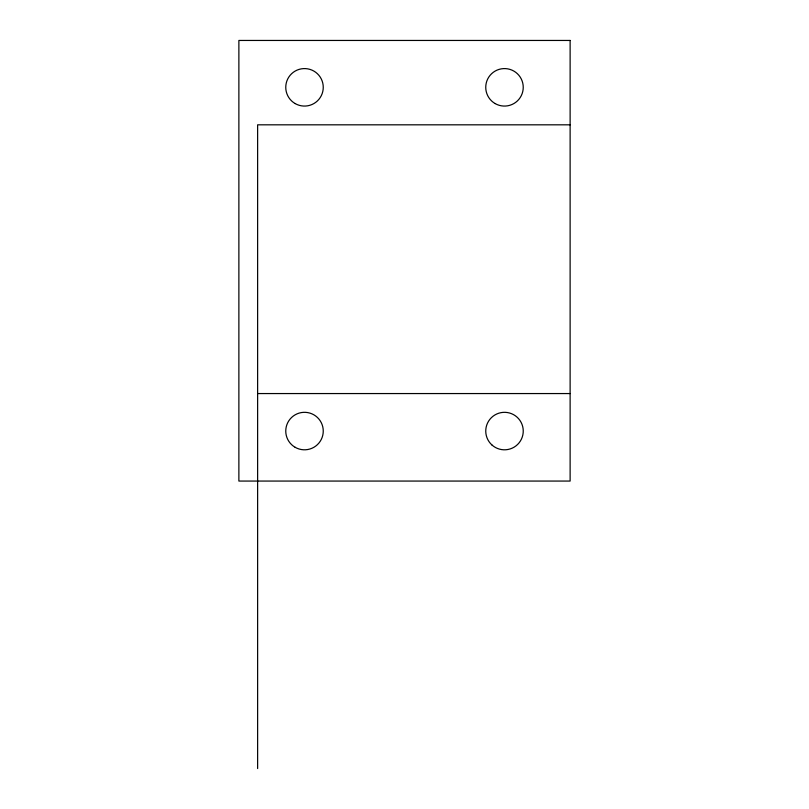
<?xml version="1.0" encoding="UTF-8"?>
<svg xmlns="http://www.w3.org/2000/svg" width="809" height="809" viewBox="0 0 809 809"><rect width="100%" height="100%" fill="white"/><g stroke="black" fill="none" stroke-linecap="round" stroke-linejoin="round"><path stroke-width="1.21" d="M570.123 124.819L257.626 124.819L257.626 768.55M257.626 393.558L570.123 393.558M570.123 40.45L238.877 40.45L238.877 481.062L570.123 481.062L570.123 40.45M295.133 447.296A18.749 18.749 0 0 0 323.256 431.066A18.749 18.749 0 0 0 295.133 414.825A18.749 18.749 0 0 0 295.133 447.296M491.912 444.96A18.749 18.749 0 0 0 522.826 435.02A18.749 18.749 0 0 0 498.759 413.217A18.749 18.749 0 0 0 491.912 444.96M295.133 103.562A18.749 18.749 0 0 0 323.256 87.321A18.749 18.749 0 0 0 295.133 71.091A18.749 18.749 0 0 0 295.133 103.562M495.118 103.562A18.749 18.749 0 0 0 523.241 87.321A18.749 18.749 0 0 0 495.118 71.091A18.749 18.749 0 0 0 495.118 103.562"/></g></svg>
